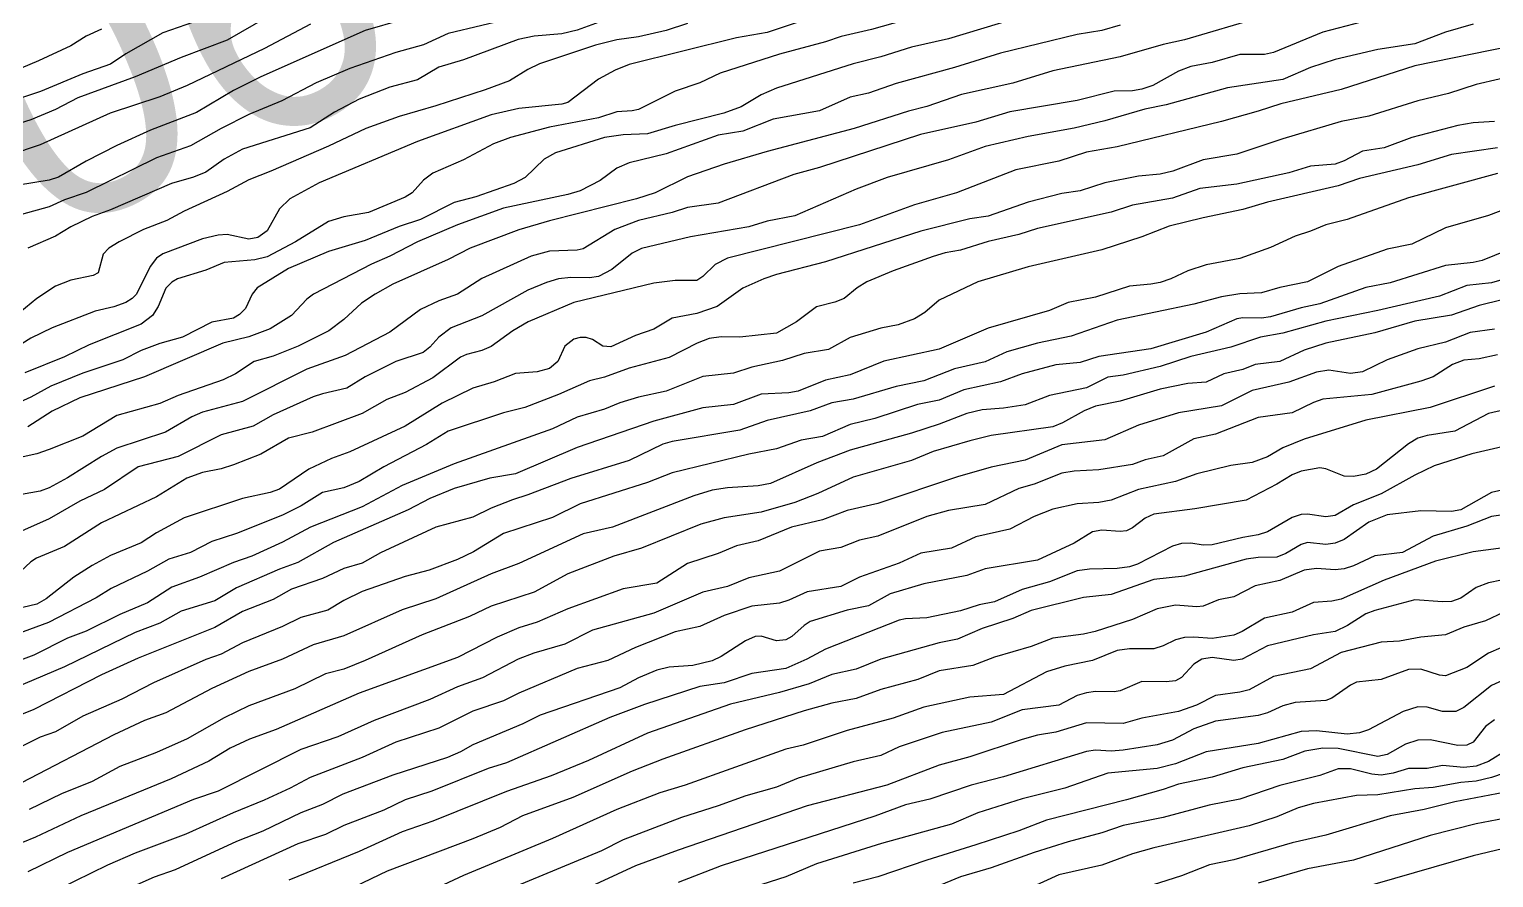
# Model space of a CAD drawing. Extents: x 474277 to 475042, y 254928 to 255625.
# Drawn here: x 474314.16 to 474350.75, y 255478.04 to 255499.24 of the extents above; entities that cross this region are included whole.
import ezdxf

# ---------------------------------------------------------------- set-up
doc = ezdxf.new("R2010")
doc.units = 0
doc.header["$MEASUREMENT"] = 0
doc.layers.add('BaseMapV2_DTM_export_MonNov09090547073261 — entities', color=1, linetype='CONTINUOUS')
doc.styles.get("Standard").update_dxf_attribs({"font": 'romans.shx'})

msp = doc.modelspace()

# ---------------------------------------------------------------- linework, layer by layer
at = {"layer": 'BaseMapV2_DTM_export_MonNov09090547073261 — entities', "color": 15, "linetype": 'Continuous', "true_color": 0xb7484b}
for points in [[(474349.549, 255499.975, 104.25), (474346.482, 255499.166, 104.25), (474345.255, 255498.659, 104.25), (474345.025, 255498.616, 104.25), (474344.412, 255498.61, 104.25), (474343.722, 255498.41, 104.25), (474343.185, 255498.312, 104.25), (474342.878, 255498.194, 104.25), (474342.234, 255497.84, 104.25), (474341.958, 255497.744, 104.25), (474341.728, 255497.707, 104.25), (474341.268, 255497.698, 104.25), (474340.348, 255497.459, 104.25), (474338.661, 255497.178, 104.25), (474337.818, 255496.924, 104.25), (474336.432, 255496.613, 104.25), (474333.907, 255495.785, 104.25), (474333.267, 255495.616, 104.25), (474331.377, 255494.901, 104.25), (474330.61, 255494.787, 104.25), (474330.227, 255494.664, 104.25), (474329.383, 255494.467, 104.25), (474328.791, 255494.236, 104.25), (474328.003, 255493.759, 104.25), (474327.85, 255493.727, 104.25), (474327.16, 255493.696, 104.25), (474326.7, 255493.57, 104.25), (474325.473, 255493.014, 104.25), (474324.866, 255492.626, 104.25), (474324.4, 255492.458, 104.25), (474323.936, 255492.242, 104.25), (474323.173, 255491.678, 104.25), (474322.055, 255491.092, 104.25), (474321.102, 255490.746, 104.25), (474319.492, 255489.942, 104.25), (474318.495, 255489.678, 104.25), (474318.226, 255489.559, 104.25), (474317.566, 255489.175, 104.25), (474316.349, 255488.773, 104.25), (474315.965, 255488.565, 104.25), (474315.122, 255488.032, 104.25), (474314.662, 255487.787, 104.25), (474314.432, 255487.7, 104.25), (474313.972, 255487.616, 104.25)], [(474337.128, 255499.78, 105.25), (474335.211, 255499.237, 105.25), (474334.448, 255499.066, 105.25), (474334.061, 255498.925, 105.25), (474332.911, 255498.617, 105.25), (474331.425, 255498.146, 105.25), (474330.917, 255497.905, 105.25), (474330.304, 255497.699, 105.25), (474329.383, 255497.241, 105.25), (474329.23, 255497.203, 105.25), (474328.847, 255497.181, 105.25), (474328.387, 255497.033, 105.25), (474327.16, 255496.799, 105.25), (474326.191, 255496.536, 105.25), (474325.763, 255496.383, 105.25), (474325.013, 255495.982, 105.25), (474324.246, 255495.65, 105.25), (474324.016, 255495.473, 105.25), (474323.729, 255495.156, 105.25), (474323.556, 255495.051, 105.25), (474322.636, 255494.66, 105.25), (474322.023, 255494.552, 105.25), (474321.639, 255494.439, 105.25), (474320.813, 255493.929, 105.25), (474320.106, 255493.554, 105.25), (474319.799, 255493.481, 105.25), (474319.032, 255493.413, 105.25), (474318.572, 255493.22, 105.25), (474317.867, 255493.009, 105.25), (474317.729, 255492.926, 105.25), (474317.575, 255492.77, 105.25), (474317.384, 255492.319, 105.25), (474317.242, 255492.089, 105.25), (474316.962, 255491.878, 105.25), (474315.658, 255491.356, 105.25), (474315.045, 255491.061, 105.25), (474314.048, 255490.662, 105.25)], [(474320.106, 255499.546, 107), (474319.109, 255498.973, 107), (474317.959, 255498.536, 107), (474316.809, 255498.051, 107), (474315.38, 255497.533, 107), (474314.815, 255497.236, 107), (474314.202, 255496.977, 107), (474312.438, 255496.43, 107)], [(474338.815, 255499.511, 105), (474337.128, 255499.006, 105), (474336.208, 255498.797, 105), (474335.441, 255498.551, 105), (474334.751, 255498.378, 105), (474332.834, 255497.769, 105), (474332.451, 255497.607, 105), (474331.951, 255497.303, 105), (474331.52, 255497.15, 105), (474330.304, 255496.838, 105), (474329.613, 255496.627, 105), (474329, 255496.607, 105), (474328.54, 255496.535, 105), (474327.313, 255496.156, 105), (474327.032, 255495.999, 105), (474326.555, 255495.539, 105), (474326.268, 255495.386, 105), (474325.32, 255495.053, 105), (474324.783, 255494.91, 105), (474323.939, 255494.493, 105), (474323.403, 255494.315, 105), (474322.559, 255493.964, 105), (474321.639, 255493.693, 105), (474320.642, 255493.264, 105), (474319.855, 255492.779, 105), (474319.732, 255492.626, 105), (474319.569, 255492.267, 105), (474319.416, 255492.118, 105), (474319.262, 255492.021, 105), (474318.725, 255491.925, 105), (474317.992, 255491.552, 105), (474317.422, 255491.392, 105), (474316.962, 255491.214, 105), (474316.502, 255490.979, 105), (474315.505, 255490.649, 105), (474314.699, 255490.325, 105), (474314.202, 255490.054, 105), (474313.205, 255489.604, 105)], [(474344.949, 255499.548, 104.5), (474343.032, 255498.976, 104.5), (474342.495, 255498.863, 104.5), (474341.422, 255498.557, 104.5), (474339.735, 255498.203, 104.5), (474338.738, 255497.897, 104.5), (474337.454, 255497.61, 104.5), (474336.591, 255497.313, 104.5), (474336.131, 255497.195, 104.5), (474334.771, 255496.766, 104.5), (474332.604, 255496.192, 104.5), (474331.53, 255495.87, 104.5), (474330.61, 255495.558, 104.5), (474329.798, 255495.156, 104.5), (474329.337, 255495.003, 104.5), (474327.16, 255494.46, 104.5), (474326.393, 255494.235, 104.5), (474325.177, 255493.776, 104.5), (474324.63, 255493.486, 104.5), (474323.249, 255492.87, 104.5), (474322.804, 255492.626, 104.5), (474322.46, 255492.396, 104.5), (474322.023, 255491.99, 104.5), (474321.646, 255491.705, 104.5), (474320.88, 255491.322, 104.5), (474320.259, 255491.074, 104.5), (474319.784, 255490.939, 104.5), (474319.313, 255490.632, 104.5), (474319.01, 255490.479, 104.5), (474317.882, 255490.092, 104.5), (474317.422, 255489.888, 104.5), (474316.349, 255489.588, 104.5), (474315.505, 255489.078, 104.5), (474314.662, 255488.739, 104.5), (474314.355, 255488.632, 104.5), (474313.665, 255488.481, 104.5)], [(474319.032, 255499.685, 107.25), (474317.499, 255499.155, 107.25), (474316.579, 255498.629, 107.25), (474316.195, 255498.368, 107.25), (474315.505, 255498.132, 107.25), (474314.444, 255497.686, 107.25), (474313.818, 255497.482, 107.25)], [(474334.061, 255499.646, 105.5), (474332.604, 255499.165, 105.5), (474331.837, 255499.028, 105.5), (474329.153, 255498.363, 105.5), (474328.799, 255498.223, 105.5), (474328.384, 255497.993, 105.5), (474327.62, 255497.415, 105.5), (474327.467, 255497.373, 105.5), (474326.393, 255497.261, 105.5), (474325.703, 255497.105, 105.5), (474323.863, 255496.438, 105.5), (474321.409, 255495.403, 105.5), (474320.677, 255495.003, 105.5), (474320.412, 255494.758, 105.5), (474320.106, 255494.205, 105.5), (474319.876, 255494.037, 105.5), (474319.646, 255494.001, 105.5), (474319.109, 255494.111, 105.5), (474318.879, 255494.095, 105.5), (474318.495, 255494.004, 105.5), (474317.499, 255493.634, 105.5), (474317.345, 255493.523, 105.5), (474317.182, 255493.316, 105.5), (474316.842, 255492.626, 105.5), (474316.732, 255492.515, 105.5), (474316.579, 255492.419, 105.5), (474316.272, 255492.306, 105.5), (474315.812, 255492.198, 105.5), (474314.738, 255491.783, 105.5), (474314.202, 255491.521, 105.5), (474313.818, 255491.282, 105.5)], [(474323.479, 255499.476, 106.5), (474322.559, 255499.208, 106.5), (474319.952, 255498.052, 106.5), (474319.262, 255497.712, 106.5), (474318.342, 255497.167, 106.5), (474317.192, 255496.724, 106.5), (474316.349, 255496.34, 106.5), (474315.582, 255495.949, 106.5), (474314.892, 255495.546, 106.5), (474314.662, 255495.476, 106.5), (474313.895, 255495.343, 106.5)], [(474330.61, 255499.386, 105.75), (474330.074, 255499.211, 105.75), (474329.383, 255499.057, 105.75), (474328.847, 255498.979, 105.75), (474328.31, 255498.849, 105.75), (474326.908, 255498.376, 105.75), (474326.623, 255498.241, 105.75), (474326.163, 255497.957, 105.75), (474325.55, 255497.726, 105.75), (474324.323, 255497.326, 105.75), (474323.403, 255497.061, 105.75), (474322.569, 255496.766, 105.75), (474321.639, 255496.318, 105.75), (474320.199, 255495.693, 105.75), (474319.646, 255495.483, 105.75), (474319.109, 255495.185, 105.75), (474318.036, 255494.696, 105.75), (474317.601, 255494.466, 105.75), (474317.019, 255494.236, 105.75), (474316.407, 255493.929, 105.75), (474316.15, 255493.776, 105.75), (474316.009, 255493.622, 105.75), (474315.888, 255493.158, 105.75), (474315.758, 255493.086, 105.75), (474315.198, 255492.971, 105.75), (474314.815, 255492.824, 105.75), (474314.355, 255492.515, 105.75), (474313.93, 255492.166, 105.75)], [(474326.316, 255499.537, 106.25), (474324.63, 255499.137, 106.25), (474324.016, 255498.857, 106.25), (474323.326, 255498.666, 106.25), (474322.176, 255498.265, 106.25), (474321.332, 255497.901, 106.25), (474320.472, 255497.456, 106.25), (474319.646, 255497.114, 106.25), (474318.956, 255496.764, 106.25), (474318.189, 255496.328, 106.25), (474317.345, 255496.033, 106.25), (474315.582, 255495.16, 106.25), (474315.045, 255494.977, 106.25), (474314.662, 255494.806, 106.25), (474313.972, 255494.614, 106.25)], [(474328.77, 255499.55, 106), (474327.85, 255499.22, 106), (474327.467, 255499.13, 106), (474326.776, 255499.067, 106), (474326.38, 255498.99, 106), (474325.013, 255498.478, 106), (474324.4, 255498.293, 106), (474323.863, 255497.978, 106), (474323.173, 255497.793, 106), (474322.406, 255497.493, 106), (474321.793, 255497.174, 106), (474321.179, 255496.78, 106), (474319.492, 255496.244, 106), (474319.032, 255495.996, 106), (474318.572, 255495.676, 106), (474318.265, 255495.549, 106), (474317.714, 255495.386, 106), (474316.195, 255494.729, 106), (474315.735, 255494.562, 106), (474315.198, 255494.303, 106), (474314.815, 255494.073, 106), (474314.125, 255493.776, 106)], [(474321.193, 255499.373, 106.75), (474320.038, 255498.76, 106.75), (474318.112, 255497.841, 106.75), (474317.422, 255497.554, 106.75), (474316.184, 255497.15, 106.75), (474314.432, 255496.353, 106.75), (474312.917, 255495.846, 106.75)], [(474315.965, 255499.248, 107.5), (474315.582, 255499.073, 107.5), (474315.198, 255498.831, 107.5), (474314.395, 255498.453, 107.5), (474313.588, 255498.116, 107.5)], [(474350.239, 255499.369, 104), (474349.549, 255499.171, 104), (474348.783, 255498.875, 104), (474347.862, 255498.733, 104), (474346.789, 255498.488, 104), (474346.176, 255498.289, 104), (474345.485, 255497.991, 104), (474344.105, 255497.777, 104), (474342.572, 255497.352, 104), (474342.035, 255497.243, 104), (474341.038, 255496.952, 104), (474340.271, 255496.77, 104), (474339.121, 255496.562, 104), (474338.048, 255496.31, 104), (474337.128, 255495.98, 104), (474335.599, 255495.539, 104), (474334.827, 255495.246, 104), (474333.294, 255494.579, 104), (474332.604, 255494.444, 104), (474332.144, 255494.309, 104), (474330.687, 255494.052, 104), (474329.46, 255493.761, 104), (474329.23, 255493.644, 104), (474328.717, 255493.239, 104), (474328.387, 255493.066, 104), (474328.157, 255493.028, 104), (474327.697, 255493.038, 104), (474327.39, 255493.007, 104), (474327.083, 255492.917, 104), (474326.623, 255492.725, 104), (474325.473, 255492.086, 104), (474324.706, 255491.779, 104), (474324.4, 255491.552, 104), (474324.169, 255491.301, 104), (474324.006, 255491.169, 104), (474323.318, 255490.939, 104), (474322.557, 255490.555, 104), (474322.099, 255490.271, 104), (474321.486, 255490.136, 104), (474321.256, 255490.059, 104), (474320.259, 255489.608, 104), (474319.76, 255489.329, 104), (474318.956, 255489.105, 104), (474317.882, 255488.569, 104), (474316.885, 255488.307, 104), (474316.042, 255487.741, 104), (474315.428, 255487.455, 104), (474314.662, 255487.006, 104), (474313.895, 255486.671, 104)], [(474341.422, 255499.348, 104.75), (474340.962, 255499.209, 104.75), (474340.348, 255499.112, 104.75), (474338.431, 255498.647, 104.75), (474337.281, 255498.29, 104.75), (474335.824, 255497.891, 104.75), (474335.134, 255497.647, 104.75), (474334.674, 255497.547, 104.75), (474333.907, 255497.206, 104.75), (474332.753, 255496.996, 104.75), (474331.99, 255496.697, 104.75), (474331.377, 255496.596, 104.75), (474330.074, 255496.126, 104.75), (474329.153, 255495.905, 104.75), (474328.847, 255495.768, 104.75), (474328.424, 255495.463, 104.75), (474327.927, 255495.209, 104.75), (474327.62, 255495.118, 104.75), (474326.01, 255494.769, 104.75), (474324.86, 255494.352, 104.75), (474323.863, 255493.929, 104.75), (474323.173, 255493.572, 104.75), (474322.713, 255493.377, 104.75), (474321.268, 255492.626, 104.75), (474321.102, 255492.499, 104.75), (474320.711, 255492.089, 104.75), (474320.182, 255491.755, 104.75), (474319.646, 255491.56, 104.75), (474318.996, 255491.399, 104.75), (474317.039, 255490.559, 104.75), (474315.428, 255490.035, 104.75), (474314.738, 255489.702, 104.75), (474314.125, 255489.306, 104.75)], [(474351.16, 255498.809, 103.75), (474348.783, 255498.326, 103.75), (474346.942, 255497.74, 103.75), (474345.439, 255497.38, 103.75), (474344.872, 255497.192, 103.75), (474343.952, 255496.942, 103.75), (474341.345, 255496.303, 103.75), (474340.578, 255496.17, 103.75), (474339.888, 255495.944, 103.75), (474338.815, 255495.731, 103.75), (474337.327, 255495.156, 103.75), (474336.284, 255494.852, 103.75), (474334.904, 255494.36, 103.75), (474331.607, 255493.519, 103.75), (474331.3, 255493.364, 103.75), (474330.994, 255493.066, 103.75), (474330.84, 255492.969, 103.75), (474330.304, 255492.965, 103.75), (474329.767, 255492.896, 103.75), (474327.773, 255492.413, 103.75), (474326.625, 255491.936, 103.75), (474326.243, 255491.705, 103.75), (474325.703, 255491.316, 103.75), (474325.473, 255491.213, 103.75), (474325.09, 255491.116, 103.75), (474324.936, 255491.048, 103.75), (474324.246, 255490.536, 103.75), (474323.556, 255490.167, 103.75), (474323.096, 255489.988, 103.75), (474322.483, 255489.64, 103.75), (474321.234, 255489.175, 103.75), (474320.642, 255489.027, 103.75), (474319.952, 255488.624, 103.75), (474319.262, 255488.356, 103.75), (474318.956, 255488.256, 103.75), (474318.495, 255488.165, 103.75), (474318.1, 255488.025, 103.75), (474317.345, 255487.561, 103.75), (474315.965, 255486.906, 103.75), (474315.045, 255486.321, 103.75), (474314.345, 255486.031, 103.75), (474314.202, 255485.937, 103.75), (474313.818, 255485.574, 103.75)], [(474351.466, 255498.125, 103.5), (474350.316, 255497.865, 103.5), (474349.626, 255497.64, 103.5), (474348.859, 255497.455, 103.5), (474347.632, 255497.071, 103.5), (474346.942, 255496.937, 103.5), (474345.485, 255496.507, 103.5), (474344.335, 255496.123, 103.5), (474343.492, 255495.976, 103.5), (474342.736, 255495.693, 103.5), (474342.418, 255495.624, 103.5), (474341.882, 255495.573, 103.5), (474341.038, 255495.407, 103.5), (474340.425, 255495.205, 103.5), (474339.965, 255495.136, 103.5), (474339.121, 255494.926, 103.5), (474338.125, 255494.575, 103.5), (474337.665, 255494.507, 103.5), (474336.438, 255494.199, 103.5), (474334.061, 255493.435, 103.5), (474332.834, 255493.118, 103.5), (474332.515, 255493.009, 103.5), (474331.99, 255492.772, 103.5), (474331.351, 255492.319, 103.5), (474330.84, 255492.14, 103.5), (474330.227, 255492.024, 103.5), (474329.767, 255491.746, 103.5), (474329.307, 255491.593, 103.5), (474328.693, 255491.31, 103.5), (474328.495, 255491.322, 103.5), (474328.233, 255491.491, 103.5), (474328.08, 255491.539, 103.5), (474327.927, 255491.538, 103.5), (474327.773, 255491.496, 103.5), (474327.543, 255491.323, 103.5), (474327.367, 255490.939, 103.5), (474327.16, 255490.763, 103.5), (474326.853, 255490.687, 103.5), (474326.316, 255490.645, 103.5), (474325.78, 255490.429, 103.5), (474325.243, 255490.277, 103.5), (474324.476, 255489.898, 103.5), (474323.556, 255489.323, 103.5), (474322.176, 255488.683, 103.5), (474321.716, 255488.519, 103.5), (474321.145, 255488.255, 103.5), (474320.412, 255487.754, 103.5), (474320.182, 255487.672, 103.5), (474319.492, 255487.522, 103.5), (474318.035, 255487.034, 103.5), (474317.345, 255486.664, 103.5), (474316.962, 255486.407, 103.5), (474316.195, 255486.096, 103.5), (474315.735, 255485.844, 103.5), (474315.275, 255485.554, 103.5), (474314.585, 255485.014, 103.5), (474314.355, 255484.877, 103.5), (474313.511, 255484.678, 103.5)], [(474350.776, 255496.941, 103.25), (474350.239, 255496.905, 103.25), (474349.856, 255496.841, 103.25), (474348.706, 255496.541, 103.25), (474348.016, 255496.278, 103.25), (474347.479, 255496.196, 103.25), (474347.019, 255495.958, 103.25), (474346.789, 255495.876, 103.25), (474346.176, 255495.822, 103.25), (474345.639, 255495.653, 103.25), (474344.335, 255495.373, 103.25), (474343.415, 255495.268, 103.25), (474342.725, 255495.026, 103.25), (474341.728, 255494.849, 103.25), (474341.192, 255494.676, 103.25), (474339.351, 255494.264, 103.25), (474338.891, 255494.111, 103.25), (474338.125, 255493.936, 103.25), (474337.434, 255493.727, 103.25), (474337.051, 255493.656, 103.25), (474336.744, 255493.564, 103.25), (474335.748, 255493.209, 103.25), (474335.091, 255492.932, 103.25), (474334.848, 255492.779, 103.25), (474334.521, 255492.515, 103.25), (474334.291, 255492.423, 103.25), (474333.831, 255492.305, 103.25), (474333.331, 255491.936, 103.25), (474332.834, 255491.653, 103.25), (474331.914, 255491.545, 103.25), (474331.454, 255491.561, 103.25), (474331.147, 255491.517, 103.25), (474330.851, 255491.399, 103.25), (474330.15, 255491.04, 103.25), (474329.153, 255490.772, 103.25), (474328.54, 255490.546, 103.25), (474328.157, 255490.46, 103.25), (474327.39, 255490.115, 103.25), (474326.546, 255489.79, 103.25), (474326.01, 255489.659, 103.25), (474324.63, 255489.2, 103.25), (474324.089, 255488.868, 103.25), (474323.019, 255488.309, 103.25), (474322.406, 255487.942, 103.25), (474322.023, 255487.782, 103.25), (474321.486, 255487.664, 103.25), (474320.954, 255487.335, 103.25), (474320.489, 255487.101, 103.25), (474319.339, 255486.645, 103.25), (474318.725, 255486.441, 103.25), (474318.189, 255486.166, 103.25), (474317.652, 255486.001, 103.25), (474317.115, 255485.702, 103.25), (474316.208, 255485.265, 103.25), (474315.832, 255485.035, 103.25), (474314.646, 255484.421, 103.25), (474312.668, 255483.693, 103.25)], [(474350.853, 255496.284, 103), (474349.703, 255496.116, 103), (474348.859, 255495.857, 103), (474347.402, 255495.513, 103), (474346.866, 255495.333, 103), (474345.1, 255494.926, 103), (474344.489, 255494.737, 103), (474343.492, 255494.534, 103), (474342.648, 255494.321, 103), (474341.958, 255494.052, 103), (474340.962, 255493.728, 103), (474339.121, 255493.309, 103), (474337.865, 255492.932, 103), (474336.898, 255492.472, 103), (474336.543, 255492.166, 103), (474336.284, 255492.007, 103), (474335.877, 255491.859, 103), (474335.441, 255491.774, 103), (474334.674, 255491.543, 103), (474334.137, 255491.237, 103), (474333.524, 255491.139, 103), (474332.987, 255490.962, 103), (474332.22, 255490.797, 103), (474331.76, 255490.65, 103), (474330.994, 255490.567, 103), (474330.074, 255490.196, 103), (474329.383, 255490.049, 103), (474328.923, 255489.912, 103), (474328.54, 255489.751, 103), (474327.85, 255489.553, 103), (474327.237, 255489.256, 103), (474324.783, 255488.383, 103), (474323.479, 255487.843, 103), (474322.483, 255487.309, 103), (474321.192, 255486.798, 103), (474320.489, 255486.425, 103), (474319.722, 255486.078, 103), (474319.262, 255485.919, 103), (474318.419, 255485.553, 103), (474317.729, 255485.301, 103), (474317.115, 255484.909, 103), (474316.425, 255484.623, 103), (474315.582, 255484.205, 103), (474315.122, 255484.031, 103), (474314.278, 255483.604, 103), (474313.183, 255483.194, 103)], [(474350.853, 255495.635, 102.75), (474348.629, 255495.031, 102.75), (474347.096, 255494.486, 102.75), (474346.559, 255494.356, 102.75), (474346.176, 255494.195, 102.75), (474345.792, 255494.076, 102.75), (474345.179, 255493.791, 102.75), (474344.412, 255493.517, 102.75), (474343.569, 255493.354, 102.75), (474343.109, 255493.207, 102.75), (474342.684, 255493.009, 102.75), (474342.418, 255492.919, 102.75), (474342.188, 255492.87, 102.75), (474341.652, 255492.826, 102.75), (474340.808, 255492.545, 102.75), (474340.118, 255492.414, 102.75), (474339.658, 255492.217, 102.75), (474338.125, 255491.775, 102.75), (474336.898, 255491.248, 102.75), (474335.518, 255490.953, 102.75), (474334.674, 255490.608, 102.75), (474334.061, 255490.473, 102.75), (474333.371, 255490.202, 102.75), (474333.141, 255490.159, 102.75), (474332.451, 255490.126, 102.75), (474331.763, 255489.865, 102.75), (474330.994, 255489.786, 102.75), (474329.767, 255489.447, 102.75), (474327.85, 255488.793, 102.75), (474326.316, 255488.132, 102.75), (474325.668, 255488.025, 102.75), (474324.783, 255487.767, 102.75), (474324.169, 255487.519, 102.75), (474323.633, 255487.236, 102.75), (474321.765, 255486.415, 102.75), (474320.872, 255485.918, 102.75), (474320.412, 255485.75, 102.75), (474319.339, 255485.285, 102.75), (474318.802, 255484.961, 102.75), (474317.959, 255484.706, 102.75), (474317.422, 255484.399, 102.75), (474316.809, 255484.172, 102.75), (474315.045, 255483.311, 102.75), (474313.511, 255482.662, 102.75)], [(474351.696, 255494.999, 102.5), (474350.623, 255494.591, 102.5), (474349.549, 255494.277, 102.5), (474348.706, 255493.876, 102.5), (474348.092, 255493.745, 102.5), (474346.866, 255493.317, 102.5), (474346.099, 255492.932, 102.5), (474345.409, 255492.79, 102.5), (474344.949, 255492.658, 102.5), (474344.412, 255492.632, 102.5), (474343.952, 255492.56, 102.5), (474343.262, 255492.372, 102.5), (474341.345, 255491.973, 102.5), (474340.195, 255491.573, 102.5), (474339.351, 255491.398, 102.5), (474338.585, 255491.185, 102.5), (474338.048, 255490.93, 102.5), (474337.281, 255490.755, 102.5), (474336.514, 255490.461, 102.5), (474335.824, 255490.313, 102.5), (474334.751, 255490.002, 102.5), (474334.214, 255489.906, 102.5), (474333.677, 255489.707, 102.5), (474332.604, 255489.464, 102.5), (474331.914, 255489.229, 102.5), (474330.227, 255488.943, 102.5), (474329.997, 255488.876, 102.5), (474329.153, 255488.471, 102.5), (474327.697, 255488.017, 102.5), (474326.623, 255487.609, 102.5), (474326.233, 255487.488, 102.5), (474325.703, 255487.276, 102.5), (474325.243, 255487.053, 102.5), (474324.323, 255486.805, 102.5), (474322.943, 255486.164, 102.5), (474322.483, 255485.905, 102.5), (474322.023, 255485.773, 102.5), (474321.486, 255485.522, 102.5), (474320.719, 255485.25, 102.5), (474320.259, 255484.995, 102.5), (474319.492, 255484.697, 102.5), (474318.802, 255484.291, 102.5), (474316.885, 255483.526, 102.5), (474315.965, 255483.115, 102.5), (474314.278, 255482.247, 102.5), (474313.511, 255481.941, 102.5)], [(474351.39, 255493.838, 102.25), (474350.469, 255493.463, 102.25), (474350.239, 255493.412, 102.25), (474349.549, 255493.34, 102.25), (474348.169, 255492.905, 102.25), (474347.556, 255492.789, 102.25), (474346.406, 255492.384, 102.25), (474345.946, 255492.285, 102.25), (474345.179, 255492.058, 102.25), (474344.949, 255492.028, 102.25), (474344.489, 255492.035, 102.25), (474344.335, 255492.006, 102.25), (474343.569, 255491.678, 102.25), (474342.188, 255491.255, 102.25), (474340.885, 255491.068, 102.25), (474340.425, 255490.92, 102.25), (474339.811, 255490.856, 102.25), (474338.968, 255490.635, 102.25), (474338.431, 255490.435, 102.25), (474337.511, 255490.229, 102.25), (474336.898, 255489.974, 102.25), (474336.36, 255489.865, 102.25), (474335.288, 255489.515, 102.25), (474334.674, 255489.368, 102.25), (474333.984, 255489.071, 102.25), (474333.447, 255488.979, 102.25), (474332.834, 255488.761, 102.25), (474332.144, 255488.627, 102.25), (474330.227, 255488.16, 102.25), (474329.613, 255487.914, 102.25), (474327.927, 255487.386, 102.25), (474327.237, 255487.042, 102.25), (474326.01, 255486.64, 102.25), (474325.264, 255486.185, 102.25), (474324.86, 255485.99, 102.25), (474324.158, 255485.725, 102.25), (474323.556, 255485.573, 102.25), (474322.483, 255485.198, 102.25), (474322.023, 255484.97, 102.25), (474321.623, 255484.728, 102.25), (474320.949, 255484.547, 102.25), (474320.489, 255484.319, 102.25), (474319.492, 255483.912, 102.25), (474318.956, 255483.631, 102.25), (474318.572, 255483.491, 102.25), (474317.269, 255482.908, 102.25), (474316.472, 255482.504, 102.25), (474315.505, 255482.08, 102.25), (474314.815, 255481.689, 102.25), (474314.432, 255481.553, 102.25), (474312.131, 255480.415, 102.25)], [(474351.39, 255493.104, 102), (474350.699, 255492.908, 102), (474350.086, 255492.84, 102), (474349.396, 255492.576, 102), (474347.862, 255492.214, 102), (474346.559, 255491.948, 102), (474345.485, 255491.647, 102), (474344.926, 255491.552, 102), (474344.182, 255491.299, 102), (474343.185, 255491.064, 102), (474342.418, 255490.819, 102), (474341.498, 255490.602, 102), (474341.115, 255490.548, 102), (474340.578, 255490.279, 102), (474339.658, 255490.091, 102), (474339.045, 255489.858, 102), (474338.508, 255489.774, 102), (474337.971, 255489.735, 102), (474337.588, 255489.641, 102), (474336.898, 255489.373, 102), (474336.208, 255489.147, 102), (474334.674, 255488.727, 102), (474333.838, 255488.408, 102), (474332.681, 255487.893, 102), (474332.374, 255487.831, 102), (474331.607, 255487.788, 102), (474331.224, 255487.727, 102), (474330.764, 255487.588, 102), (474328.737, 255486.798, 102), (474328.003, 255486.632, 102), (474326.393, 255485.892, 102), (474325.703, 255485.637, 102), (474324.323, 255485.015, 102), (474323.479, 255484.732, 102), (474322.023, 255484.089, 102), (474321.256, 255483.859, 102), (474320.489, 255483.506, 102), (474319.646, 255483.192, 102), (474318.725, 255482.767, 102), (474317.575, 255482.165, 102), (474317.039, 255481.968, 102), (474316.272, 255481.613, 102), (474313.972, 255480.417, 102)], [(474351.543, 255492.621, 101.75), (474350.393, 255492.342, 101.75), (474349.703, 255492.096, 101.75), (474348.783, 255491.952, 101.75), (474347.786, 255491.656, 101.75), (474346.559, 255491.402, 101.75), (474346.022, 255491.228, 101.75), (474345.409, 255490.944, 101.75), (474344.795, 255490.868, 101.75), (474344.489, 255490.741, 101.75), (474344.011, 255490.632, 101.75), (474343.569, 255490.424, 101.75), (474343.109, 255490.39, 101.75), (474342.418, 255490.247, 101.75), (474341.422, 255489.948, 101.75), (474340.808, 255489.823, 101.75), (474340.52, 255489.712, 101.75), (474339.976, 255489.405, 101.75), (474339.735, 255489.306, 101.75), (474338.201, 255489.092, 101.75), (474337.665, 255488.959, 101.75), (474336.744, 255488.689, 101.75), (474336.208, 255488.464, 101.75), (474334.751, 255488.054, 101.75), (474333.865, 255487.642, 101.75), (474333.294, 255487.415, 101.75), (474332.451, 255487.179, 101.75), (474331.53, 255487.037, 101.75), (474330.947, 255486.875, 101.75), (474329.46, 255486.281, 101.75), (474328.77, 255486.077, 101.75), (474327.62, 255485.634, 101.75), (474326.776, 255485.175, 101.75), (474325.703, 255484.829, 101.75), (474325.166, 255484.57, 101.75), (474323.984, 255484.115, 101.75), (474322.559, 255483.466, 101.75), (474322.023, 255483.255, 101.75), (474321.562, 255483.138, 101.75), (474320.796, 255482.764, 101.75), (474319.646, 255482.339, 101.75), (474319.032, 255482.037, 101.75), (474318.112, 255481.51, 101.75), (474317.345, 255481.169, 101.75), (474316.425, 255480.824, 101.75), (474315.735, 255480.444, 101.75), (474314.968, 255480.142, 101.75), (474314.162, 255479.744, 101.75)], [(474350.776, 255491.751, 101.5), (474350.163, 255491.662, 101.5), (474349.549, 255491.423, 101.5), (474348.859, 255491.26, 101.5), (474348.092, 255490.984, 101.5), (474347.479, 255490.68, 101.5), (474347.172, 255490.645, 101.5), (474346.636, 255490.723, 101.5), (474346.329, 255490.674, 101.5), (474345.639, 255490.427, 101.5), (474344.719, 255490.22, 101.5), (474343.952, 255489.832, 101.5), (474342.878, 255489.66, 101.5), (474341.882, 255489.354, 101.5), (474341.038, 255488.983, 101.5), (474339.965, 255488.861, 101.5), (474339.045, 255488.476, 101.5), (474338.201, 255488.302, 101.5), (474337.358, 255488.061, 101.5), (474335.364, 255487.395, 101.5), (474334.597, 255487.221, 101.5), (474333.984, 255486.983, 101.5), (474333.209, 255486.798, 101.5), (474332.374, 255486.457, 101.5), (474331.837, 255486.332, 101.5), (474331.377, 255486.147, 101.5), (474330.61, 255485.894, 101.5), (474329.844, 255485.405, 101.5), (474329, 255485.263, 101.5), (474327.62, 255484.762, 101.5), (474326.853, 255484.432, 101.5), (474326.393, 255484.288, 101.5), (474325.856, 255484.051, 101.5), (474324.86, 255483.548, 101.5), (474322.406, 255482.651, 101.5), (474320.336, 255481.744, 101.5), (474319.667, 255481.508, 101.5), (474319.186, 255481.276, 101.5), (474318.649, 255480.953, 101.5), (474317.708, 255480.511, 101.5), (474315.455, 255479.591, 101.5), (474314.315, 255479.054, 101.5), (474313.665, 255478.792, 101.5)], [(474350.853, 255491.108, 101.25), (474350.393, 255491.01, 101.25), (474350.009, 255490.974, 101.25), (474349.723, 255490.862, 101.25), (474349.243, 255490.557, 101.25), (474348.936, 255490.446, 101.25), (474347.709, 255490.118, 101.25), (474346.482, 255489.996, 101.25), (474346.252, 255489.919, 101.25), (474345.716, 255489.661, 101.25), (474344.872, 255489.545, 101.25), (474343.799, 255489.124, 101.25), (474343.262, 255489.005, 101.25), (474342.495, 255488.586, 101.25), (474342.042, 255488.485, 101.25), (474341.728, 255488.368, 101.25), (474340.885, 255488.234, 101.25), (474340.271, 255488.205, 101.25), (474339.965, 255488.149, 101.25), (474339.275, 255487.876, 101.25), (474338.891, 255487.768, 101.25), (474338.048, 255487.369, 101.25), (474337.128, 255487.221, 101.25), (474336.591, 255487.07, 101.25), (474335.364, 255486.58, 101.25), (474334.904, 255486.474, 101.25), (474334.444, 255486.295, 101.25), (474333.907, 255486.204, 101.25), (474332.911, 255485.703, 101.25), (474332.144, 255485.532, 101.25), (474331.607, 255485.318, 101.25), (474330.994, 255485.181, 101.25), (474329.767, 255484.653, 101.25), (474328.233, 255484.23, 101.25), (474327.543, 255483.88, 101.25), (474326.771, 255483.654, 101.25), (474326.376, 255483.501, 101.25), (474325.486, 255483.041, 101.25), (474324.86, 255482.809, 101.25), (474324.169, 255482.496, 101.25), (474322.784, 255481.968, 101.25), (474321.869, 255481.563, 101.25), (474320.949, 255481.245, 101.25), (474318.879, 255480.208, 101.25), (474318.265, 255479.997, 101.25), (474315.12, 255478.671, 101.25), (474314.125, 255478.191, 101.25)], [(474350.776, 255490.322, 101), (474349.166, 255489.793, 101), (474347.556, 255489.478, 101), (474346.022, 255489, 101), (474345.485, 255488.783, 101), (474345.102, 255488.556, 101), (474344.719, 255488.415, 101), (474344.182, 255488.341, 101), (474343.339, 255488.137, 101), (474342.802, 255487.945, 101), (474341.882, 255487.74, 101), (474341.192, 255487.476, 101), (474340.885, 255487.422, 101), (474340.348, 255487.385, 101), (474339.735, 255487.254, 101), (474339.275, 255487.069, 101), (474338.661, 255486.754, 101), (474337.818, 255486.559, 101), (474337.204, 255486.278, 101), (474336.438, 255486.155, 101), (474335.901, 255485.9, 101), (474334.904, 255485.553, 101), (474334.444, 255485.319, 101), (474333.601, 255485.188, 101), (474333.141, 255484.978, 101), (474332.911, 255484.904, 101), (474332.22, 255484.824, 101), (474331.53, 255484.598, 101), (474330.917, 255484.318, 101), (474330.304, 255484.183, 101), (474329.307, 255483.796, 101), (474328.617, 255483.473, 101), (474327.85, 255483.268, 101), (474326.393, 255482.657, 101), (474326.01, 255482.462, 101), (474325.243, 255482.201, 101), (474324.4, 255481.776, 101), (474323.326, 255481.433, 101), (474322.483, 255481.046, 101), (474321.179, 255480.55, 101), (474320.685, 255480.281, 101), (474320.029, 255479.98, 101), (474319.259, 255479.667, 101), (474318.078, 255479.131, 101), (474316.809, 255478.659, 101), (474316.118, 255478.357, 101), (474314.892, 255477.758, 101)], [(474351.313, 255489.797, 100.75), (474350.623, 255489.639, 100.75), (474349.779, 255489.199, 100.75), (474349.089, 255489.088, 100.75), (474348.859, 255489.022, 100.75), (474348.629, 255488.881, 100.75), (474347.823, 255488.255, 100.75), (474347.556, 255488.127, 100.75), (474347.249, 255488.065, 100.75), (474347.019, 255488.072, 100.75), (474346.559, 255488.263, 100.75), (474346.406, 255488.285, 100.75), (474345.946, 255488.204, 100.75), (474345.716, 255488.11, 100.75), (474345.332, 255487.872, 100.75), (474344.565, 255487.48, 100.75), (474343.284, 255487.258, 100.75), (474342.265, 255487.127, 100.75), (474342.044, 255487.028, 100.75), (474341.728, 255486.784, 100.75), (474341.575, 255486.709, 100.75), (474341.422, 255486.69, 100.75), (474340.962, 255486.73, 100.75), (474340.732, 255486.681, 100.75), (474340.271, 255486.4, 100.75), (474339.351, 255485.974, 100.75), (474338.048, 255485.758, 100.75), (474337.588, 255485.592, 100.75), (474336.514, 255485.385, 100.75), (474335.671, 255485.132, 100.75), (474335.134, 255484.832, 100.75), (474334.597, 255484.727, 100.75), (474333.677, 255484.444, 100.75), (474333.525, 255484.345, 100.75), (474333.217, 255484.067, 100.75), (474333.064, 255483.984, 100.75), (474332.834, 255483.958, 100.75), (474332.451, 255484.082, 100.75), (474332.297, 255484.071, 100.75), (474332.059, 255483.961, 100.75), (474331.454, 255483.571, 100.75), (474331.224, 255483.462, 100.75), (474330.743, 255483.348, 100.75), (474330.15, 255483.302, 100.75), (474329.844, 255483.23, 100.75), (474329.383, 255483.039, 100.75), (474328.923, 255482.79, 100.75), (474326.93, 255482.107, 100.75), (474326.492, 255481.891, 100.75), (474325.243, 255481.366, 100.75), (474324.936, 255481.187, 100.75), (474324.612, 255481.048, 100.75), (474323.249, 255480.607, 100.75), (474322, 255480.127, 100.75), (474321.486, 255479.875, 100.75), (474320.948, 255479.667, 100.75), (474319.995, 255479.207, 100.75), (474319.339, 255478.947, 100.75), (474317.805, 255478.239, 100.75), (474317.285, 255478.057, 100.75), (474314.968, 255477.034, 100.75)], [(474351.543, 255488.94, 100.5), (474350.211, 255488.638, 100.5), (474349.266, 255488.332, 100.5), (474348.783, 255488.101, 100.5), (474347.939, 255487.636, 100.5), (474347.249, 255487.359, 100.5), (474346.789, 255487.094, 100.5), (474346.559, 255487.057, 100.5), (474346.099, 255487.129, 100.5), (474345.946, 255487.122, 100.5), (474345.716, 255487.041, 100.5), (474345.102, 255486.685, 100.5), (474344.872, 255486.608, 100.5), (474344.489, 255486.545, 100.5), (474343.722, 255486.358, 100.5), (474343.492, 255486.356, 100.5), (474343.185, 255486.406, 100.5), (474342.955, 255486.397, 100.5), (474342.725, 255486.323, 100.5), (474341.852, 255485.878, 100.5), (474341.652, 255485.807, 100.5), (474341.345, 255485.767, 100.5), (474340.655, 255485.753, 100.5), (474340.348, 255485.71, 100.5), (474339.658, 255485.434, 100.5), (474338.968, 255485.247, 100.5), (474338.278, 255484.932, 100.5), (474337.895, 255484.861, 100.5), (474337.434, 255484.709, 100.5), (474336.591, 255484.538, 100.5), (474336.054, 255484.511, 100.5), (474335.901, 255484.477, 100.5), (474334.061, 255483.755, 100.5), (474333.591, 255483.501, 100.5), (474333.064, 255483.274, 100.5), (474332.22, 255483.148, 100.5), (474331.53, 255482.911, 100.5), (474330.917, 255482.817, 100.5), (474329.537, 255482.372, 100.5), (474328.669, 255482.044, 100.5), (474326.086, 255480.915, 100.5), (474325.626, 255480.768, 100.5), (474324.222, 255480.204, 100.5), (474323.556, 255479.989, 100.5), (474323.019, 255479.732, 100.5), (474322.023, 255479.345, 100.5), (474321.562, 255479.124, 100.5), (474320.872, 255478.888, 100.5), (474318.956, 255478.011, 100.5)], [(474351.256, 255487.795, 100.25), (474350.699, 255487.67, 100.25), (474349.933, 255487.233, 100.25), (474349.703, 255487.197, 100.25), (474348.936, 255487.21, 100.25), (474348.092, 255487.113, 100.25), (474347.632, 255486.926, 100.25), (474347.019, 255486.495, 100.25), (474346.789, 255486.398, 100.25), (474346.559, 255486.372, 100.25), (474346.099, 255486.415, 100.25), (474345.946, 255486.366, 100.25), (474345.562, 255486.141, 100.25), (474345.332, 255486.056, 100.25), (474344.872, 255486.046, 100.25), (474344.565, 255486.001, 100.25), (474343.032, 255485.578, 100.25), (474342.265, 255485.491, 100.25), (474341.192, 255485.121, 100.25), (474340.502, 255485.045, 100.25), (474339.198, 255484.72, 100.25), (474338.738, 255484.523, 100.25), (474337.975, 255484.268, 100.25), (474337.358, 255484.006, 100.25), (474336.898, 255483.911, 100.25), (474335.441, 255483.502, 100.25), (474334.827, 255483.254, 100.25), (474334.214, 255483.117, 100.25), (474333.652, 255482.888, 100.25), (474332.911, 255482.67, 100.25), (474331.684, 255482.375, 100.25), (474329.613, 255481.657, 100.25), (474328.132, 255480.971, 100.25), (474327.202, 255480.587, 100.25), (474326.086, 255480.196, 100.25), (474324.246, 255479.459, 100.25), (474323.479, 255479.185, 100.25), (474322.406, 255478.699, 100.25), (474320.649, 255477.98, 100.25)], [(474351.39, 255487.168, 100), (474350.699, 255487.069, 100), (474350.086, 255486.826, 100), (474349.243, 255486.578, 100), (474348.476, 255486.168, 100), (474347.786, 255486.084, 100), (474347.249, 255485.832, 100), (474347.019, 255485.761, 100), (474346.789, 255485.737, 100), (474346.329, 255485.77, 100), (474346.022, 255485.726, 100), (474345.409, 255485.471, 100), (474344.795, 255485.332, 100), (474344.259, 255485.065, 100), (474343.875, 255484.985, 100), (474343.492, 255484.827, 100), (474343.339, 255484.811, 100), (474342.802, 255484.849, 100), (474342.342, 255484.763, 100), (474341.728, 255484.493, 100), (474340.796, 255484.191, 100), (474340.502, 255484.126, 100), (474339.735, 255484.029, 100), (474339.198, 255483.817, 100), (474338.278, 255483.552, 100), (474337.741, 255483.341, 100), (474336.898, 255483.211, 100), (474336.361, 255482.997, 100), (474335.441, 255482.745, 100), (474334.827, 255482.522, 100), (474334.214, 255482.406, 100), (474333.524, 255482.214, 100), (474332.052, 255481.738, 100), (474329.997, 255481.005, 100), (474329.23, 255480.707, 100), (474327.746, 255480.051, 100), (474326.488, 255479.591, 100), (474325.933, 255479.297, 100), (474325.243, 255479.012, 100), (474323.104, 255478.21, 100), (474321.041, 255477.214, 100)], [(474351.313, 255486.323, 99.75), (474350.239, 255486.184, 99.75), (474349.296, 255485.955, 99.75), (474348.016, 255485.478, 99.75), (474346.942, 255485, 99.75), (474346.712, 255484.952, 99.75), (474346.252, 255484.916, 99.75), (474345.716, 255484.676, 99.75), (474345.025, 255484.526, 99.75), (474344.465, 255484.191, 99.75), (474344.259, 255484.105, 99.75), (474343.722, 255484.021, 99.75), (474343.262, 255484.054, 99.75), (474343.032, 255484.042, 99.75), (474342.802, 255483.986, 99.75), (474342.495, 255483.835, 99.75), (474342.265, 255483.761, 99.75), (474341.652, 255483.76, 99.75), (474341.345, 255483.716, 99.75), (474340.732, 255483.466, 99.75), (474340.041, 255483.326, 99.75), (474339.581, 255483.191, 99.75), (474338.508, 255482.622, 99.75), (474337.665, 255482.554, 99.75), (474336.514, 255482.303, 99.75), (474335.748, 255482.031, 99.75), (474334.597, 255481.717, 99.75), (474333.497, 255481.354, 99.75), (474333.064, 255481.254, 99.75), (474330.553, 255480.357, 99.75), (474329.92, 255480.163, 99.75), (474328.847, 255479.748, 99.75), (474327.237, 255479.021, 99.75), (474325.013, 255478.095, 99.75), (474323.28, 255477.29, 99.75)], [(474351.926, 255485.675, 99.5), (474350.623, 255485.411, 99.5), (474350.316, 255485.295, 99.5), (474349.933, 255485.031, 99.5), (474349.703, 255484.946, 99.5), (474349.473, 255484.934, 99.5), (474348.783, 255484.982, 99.5), (474347.786, 255484.722, 99.5), (474347.556, 255484.636, 99.5), (474347.101, 255484.345, 99.5), (474346.789, 255484.192, 99.5), (474346.252, 255484.112, 99.5), (474345.102, 255483.837, 99.5), (474344.467, 255483.501, 99.5), (474344.259, 255483.474, 99.5), (474343.722, 255483.542, 99.5), (474343.46, 255483.501, 99.5), (474343.262, 255483.382, 99.5), (474342.955, 255483.044, 99.5), (474342.802, 255482.964, 99.5), (474342.572, 255482.938, 99.5), (474341.958, 255482.946, 99.5), (474341.422, 255482.713, 99.5), (474341.268, 255482.69, 99.5), (474340.808, 255482.699, 99.5), (474340.578, 255482.666, 99.5), (474340.348, 255482.593, 99.5), (474339.888, 255482.354, 99.5), (474338.968, 255482.237, 99.5), (474338.201, 255481.929, 99.5), (474336.974, 255481.675, 99.5), (474335.901, 255481.316, 99.5), (474335.441, 255481.1, 99.5), (474334.751, 255480.936, 99.5), (474333.371, 255480.534, 99.5), (474332.834, 255480.306, 99.5), (474332.067, 255480.09, 99.5), (474331.377, 255479.835, 99.5), (474330.457, 255479.543, 99.5), (474329, 255478.988, 99.5), (474328.463, 255478.718, 99.5), (474326.31, 255477.827, 99.5)], [(474351.006, 255484.676, 99.25), (474350.546, 255484.462, 99.25), (474350.009, 255484.305, 99.25), (474349.549, 255484.112, 99.25), (474348.936, 255484.052, 99.25), (474348.399, 255483.951, 99.25), (474347.939, 255483.928, 99.25), (474346.942, 255483.669, 99.25), (474346.176, 255483.259, 99.25), (474345.255, 255483.07, 99.25), (474344.642, 255482.737, 99.25), (474344.412, 255482.678, 99.25), (474343.799, 255482.595, 99.25), (474343.329, 255482.351, 99.25), (474342.878, 255482.196, 99.25), (474341.958, 255482.027, 99.25), (474341.498, 255481.892, 99.25), (474340.578, 255481.912, 99.25), (474339.811, 255481.679, 99.25), (474339.351, 255481.602, 99.25), (474338.968, 255481.498, 99.25), (474337.665, 255481.066, 99.25), (474336.898, 255480.853, 99.25), (474335.594, 255480.356, 99.25), (474333.601, 255479.836, 99.25), (474330.38, 255478.728, 99.25), (474329.307, 255478.342, 99.25), (474327.85, 255477.663, 99.25)], [(474350.929, 255483.785, 99), (474350.623, 255483.653, 99), (474350.086, 255483.295, 99), (474349.549, 255483.09, 99), (474349.396, 255483.103, 99), (474348.936, 255483.254, 99), (474348.629, 255483.247, 99), (474347.939, 255482.998, 99), (474347.326, 255482.925, 99), (474347.172, 255482.854, 99), (474346.712, 255482.527, 99), (474346.559, 255482.474, 99), (474345.792, 255482.423, 99), (474345.485, 255482.339, 99), (474345.102, 255482.166, 99), (474344.872, 255482.096, 99), (474343.799, 255481.952, 99), (474343.262, 255481.764, 99), (474342.725, 255481.48, 99), (474342.342, 255481.365, 99), (474341.498, 255481.227, 99), (474341.192, 255481.205, 99), (474340.808, 255481.228, 99), (474340.578, 255481.198, 99), (474338.508, 255480.565, 99), (474337.698, 255480.357, 99), (474336.668, 255480.009, 99), (474336.054, 255479.86, 99), (474335.288, 255479.584, 99), (474331.454, 255478.34, 99), (474330.38, 255477.919, 99)], [(474351.083, 255483.024, 98.75), (474350.699, 255482.843, 98.75), (474350.009, 255482.293, 98.75), (474349.806, 255482.198, 98.75), (474349.473, 255482.193, 98.75), (474349.089, 255482.301, 98.75), (474348.859, 255482.314, 98.75), (474348.493, 255482.198, 98.75), (474347.627, 255481.738, 98.75), (474347.399, 255481.661, 98.75), (474347.096, 255481.633, 98.75), (474346.329, 255481.709, 98.75), (474345.946, 255481.698, 98.75), (474344.872, 255481.398, 98.75), (474343.569, 255481.192, 98.75), (474342.802, 255480.889, 98.75), (474342.342, 255480.775, 98.75), (474341.115, 255480.657, 98.75), (474340.041, 255480.279, 98.75), (474338.968, 255480.013, 98.75), (474337.866, 255479.667, 98.75), (474337.204, 255479.381, 98.75), (474335.458, 255478.901, 98.75), (474333.831, 255478.386, 98.75), (474333.064, 255478.065, 98.75), (474331.454, 255477.55, 98.75)], [(474350.776, 255481.986, 98.5), (474350.546, 255481.825, 98.5), (474350.245, 255481.431, 98.5), (474350.086, 255481.354, 98.5), (474349.856, 255481.349, 98.5), (474349.166, 255481.485, 98.5), (474348.859, 255481.481, 98.5), (474348.553, 255481.382, 98.5), (474348.092, 255481.119, 98.5), (474347.862, 255481.071, 98.5), (474346.866, 255481.275, 98.5), (474346.482, 255481.278, 98.5), (474346.035, 255481.201, 98.5), (474345.485, 255481, 98.5), (474344.489, 255480.788, 98.5), (474343.722, 255480.553, 98.5), (474342.878, 255480.38, 98.5), (474342.495, 255480.243, 98.5), (474341.575, 255479.987, 98.5), (474339.581, 255479.482, 98.5), (474338.891, 255479.217, 98.5), (474337.818, 255478.861, 98.5), (474336.591, 255478.485, 98.5), (474335.364, 255478.067, 98.5), (474334.751, 255477.907, 98.5)], [(474351.083, 255481.233, 98.25), (474350.623, 255480.943, 98.25), (474350.316, 255480.827, 98.25), (474350.009, 255480.799, 98.25), (474349.473, 255480.847, 98.25), (474349.089, 255480.773, 98.25), (474348.629, 255480.768, 98.25), (474348.246, 255480.651, 98.25), (474347.939, 255480.607, 98.25), (474347.709, 255480.63, 98.25), (474347.172, 255480.766, 98.25), (474346.866, 255480.759, 98.25), (474346.406, 255480.597, 98.25), (474345.409, 255480.35, 98.25), (474344.412, 255480.004, 98.25), (474343.645, 255479.854, 98.25), (474342.495, 255479.545, 98.25), (474341.498, 255479.346, 98.25), (474340.962, 255479.16, 98.25), (474340.118, 255478.94, 98.25), (474339.275, 255478.673, 98.25), (474338.201, 255478.29, 98.25), (474337.434, 255478.064, 98.25), (474336.668, 255477.748, 98.25)], [(474351.62, 255480.864, 98), (474350.699, 255480.547, 98), (474350.316, 255480.455, 98), (474349.933, 255480.421, 98), (474349.243, 255480.298, 98), (474348.783, 255480.266, 98), (474347.862, 255480.111, 98), (474347.326, 255480.095, 98), (474346.252, 255479.893, 98), (474345.869, 255479.791, 98), (474345.332, 255479.562, 98), (474344.642, 255479.342, 98), (474342.265, 255478.792, 98), (474341.728, 255478.64, 98), (474340.962, 255478.354, 98), (474339.888, 255478.112, 98), (474338.738, 255477.586, 98)], [(474351.006, 255480.175, 97.75), (474349.779, 255479.94, 97.75), (474349.013, 255479.745, 97.75), (474348.166, 255479.591, 97.75), (474346.559, 255479.108, 97.75), (474345.716, 255478.911, 97.75), (474344.259, 255478.49, 97.75), (474343.656, 255478.364, 97.75), (474342.955, 255478.09, 97.75), (474341.882, 255477.745, 97.75)], [(474351.543, 255479.623, 97.5), (474350.316, 255479.389, 97.5), (474349.166, 255479.099, 97.5), (474347.249, 255478.48, 97.5), (474346.099, 255478.263, 97.5), (474344.872, 255477.91, 97.5)], [(474351.529, 255478.901, 97.25), (474350.239, 255478.586, 97.25), (474346.798, 255477.597, 97.25)]]:
    msp.add_polyline3d(points, dxfattribs=at)

# ---------------------------------------------------------------- texts
at = {"layer": 'BaseMapV2_DTM_export_MonNov09090547073261 — entities', "color": 250, "true_color": 0x323232, "insert": (474309.556, 255491.643), "char_height": 0.2, "width": 21.93774, "attachment_point": 7, "rotation": 23.9974}
msp.add_mtext('\\fOpen Sans|i0|b0;\\H7.02279;106\\~m', dxfattribs=at)

doc.saveas('drawing.dxf')
